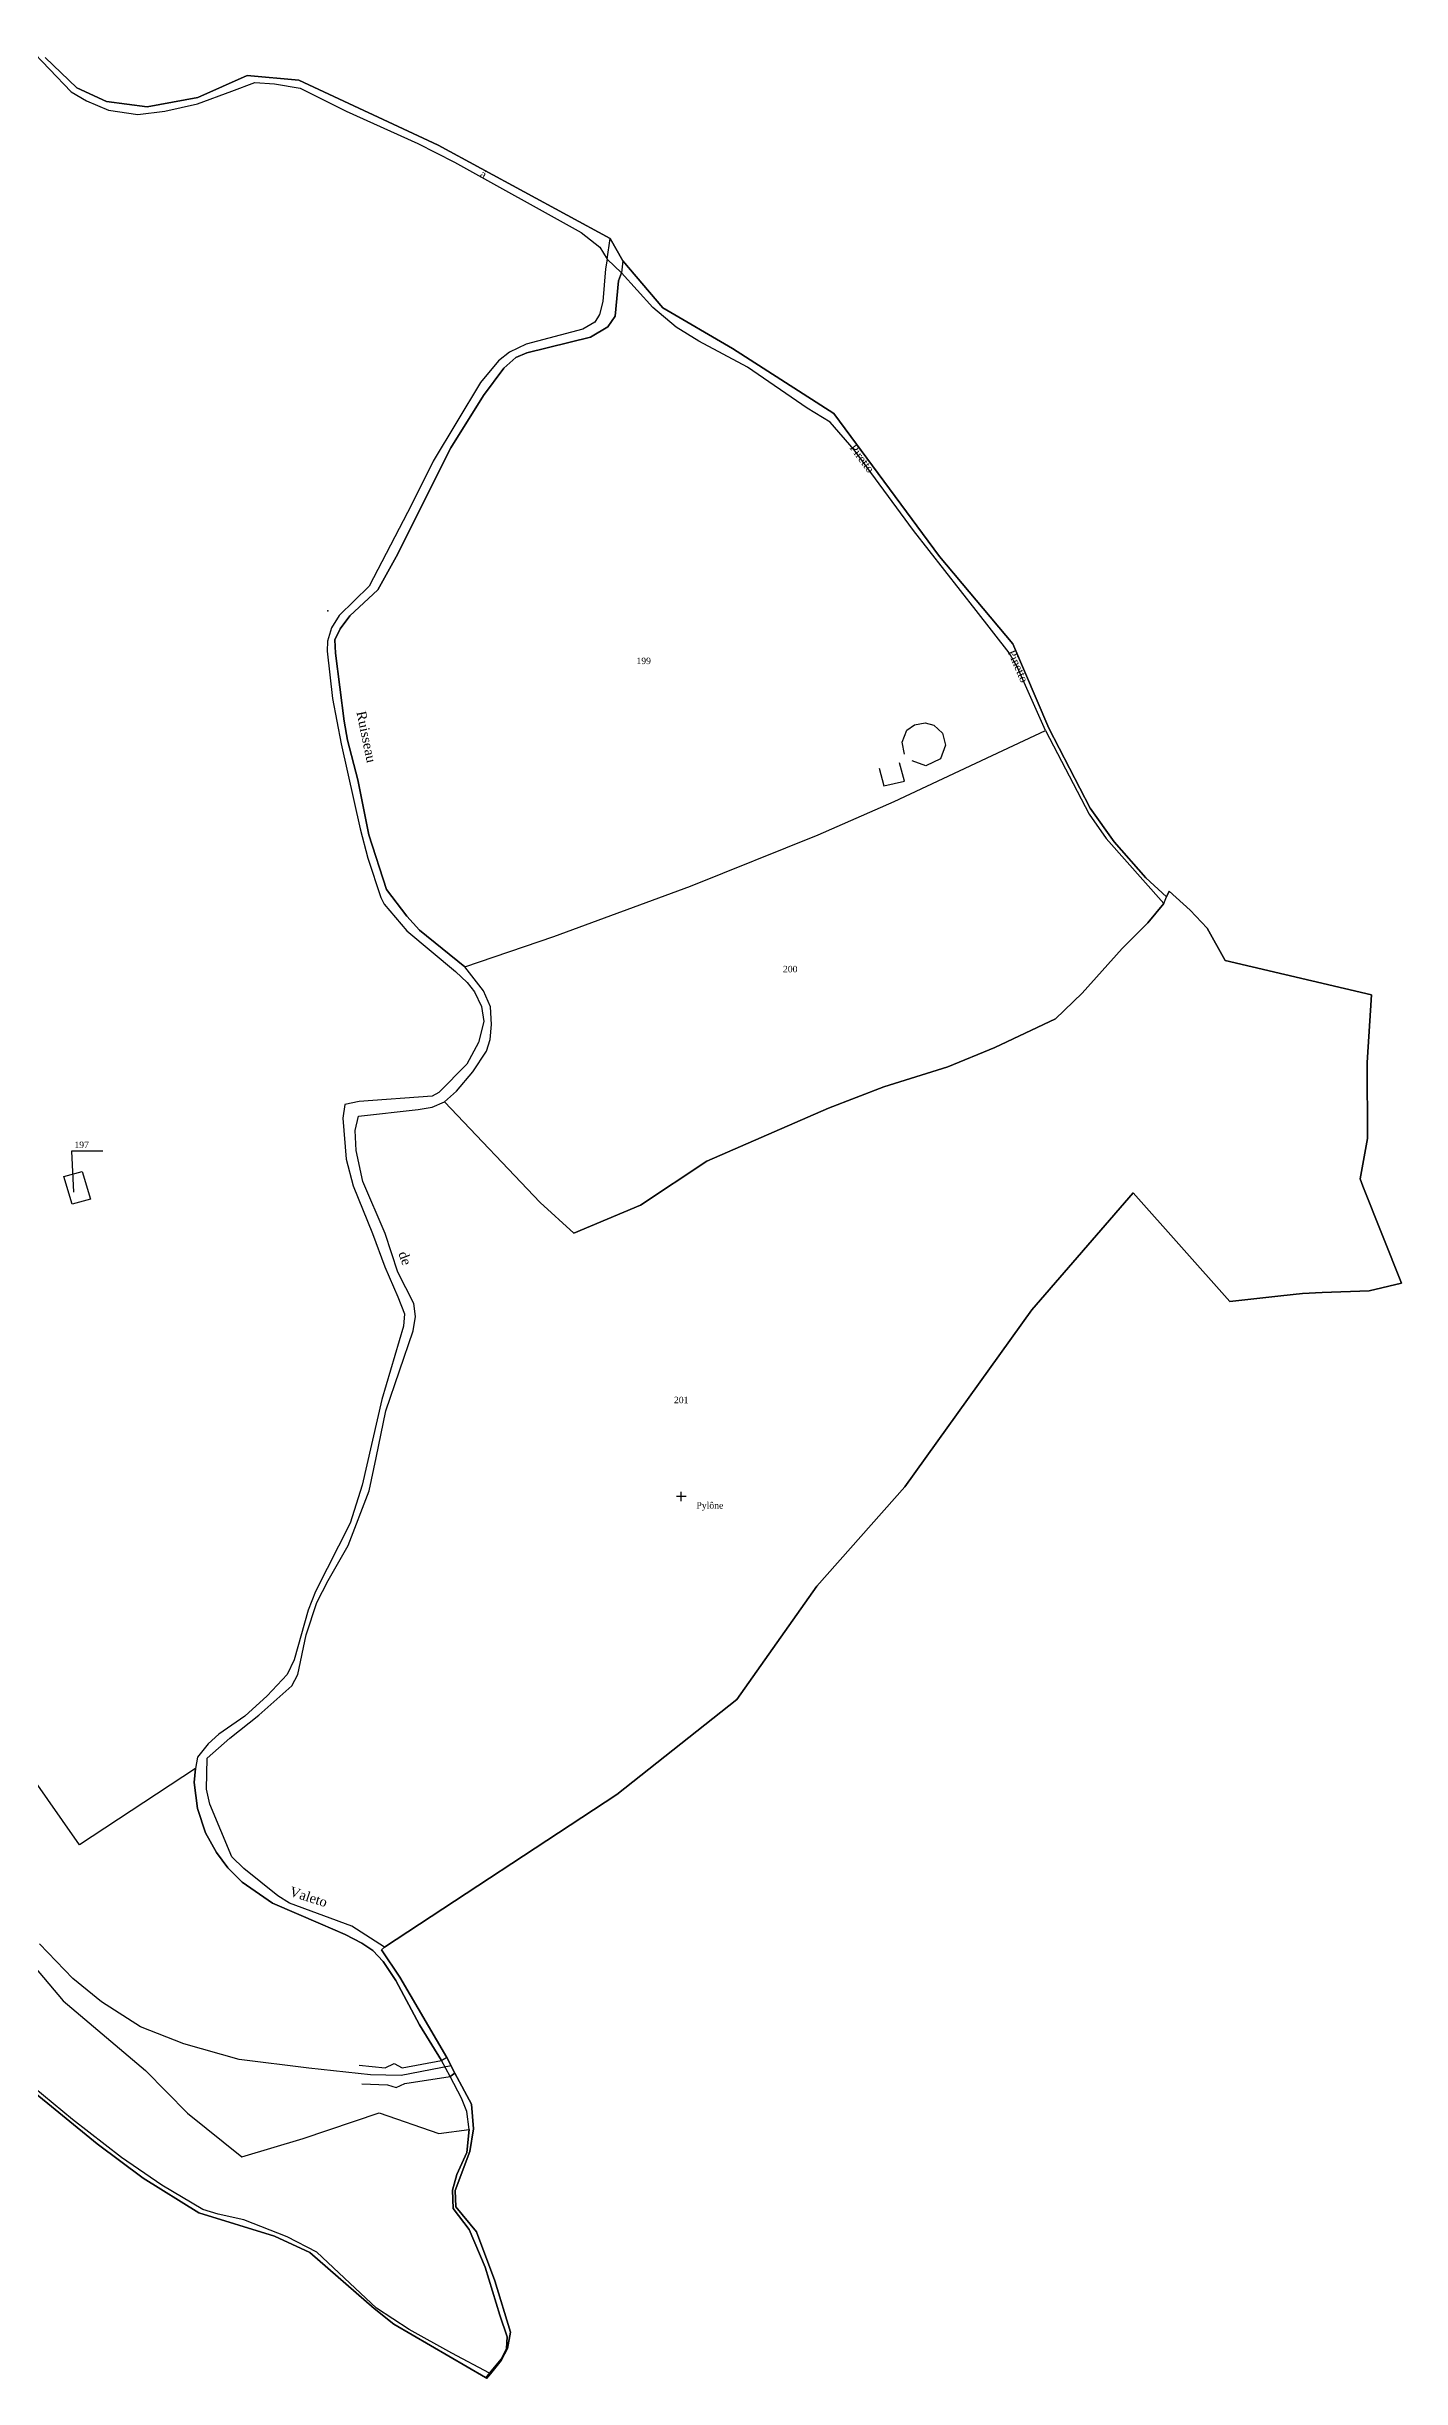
# Model space of a CAD drawing. Extents: x 1208104 to 1212743, y 6150498 to 6153217.
# Drawn here: x 1209529 to 1209952, y 6151505 to 6152233 of the extents above; entities that cross this region are included whole.
import ezdxf

# ---------------------------------------------------------------- set-up
doc = ezdxf.new("R2010")
doc.units = 0
doc.linetypes.add('CONTINU', pattern=[0])
doc.layers.get('0').update_dxf_attribs({"linetype": 'CONTINU'})
for name, color, linetype in [('1FLECHEFL', 7, 'CONTINU'), ('1LIEUDIT', 7, 'CONTINU'), ('1PARCELLE', 7, 'CONTINU'), ('1SUBDSECT', 7, 'CONTINU'), ('1TRONFLUV', 7, 'CONTINU'), ('1TROUPARCELLE', 7, 'CONTINU'), ('1ZONCOMM', 7, 'CONTINU'), ('3BATIDUR', 7, 'CONTINU'), ('3CALVAIRE', 7, 'CONTINU'), ('3CALVAIRETEX', 7, 'CONTINU'), ('3CHEMIN', 7, 'CONTINU'), ('3FISCLINE', 7, 'CONTINUOUS'), ('3FLECHEPAR', 7, 'CONTINU'), ('3PARCELLETEX', 7, 'CONTINU'), ('3PONT', 7, 'CONTINU'), ('3SNCF', 7, 'CONTINU'), ('3TRONFLUVTEX', 7, 'CONTINU'), ('3ZONCOMMTEX', 7, 'CONTINU')]:
    doc.layers.add(name, color=color, linetype=linetype)
doc.styles.get("Standard").update_dxf_attribs({"font": 'Times New Roman'})

# ---------------------------------------------------------------- blocks, each defined once
blk = doc.blocks.new('DETATOPO')
for points in [[(-1.5, 0), (1.5, 0)], [(0, -1.5), (0, 1.5)]]:
    blk.add_lwpolyline(points)
blk = doc.blocks.new('FLECHRU1')
blk.add_point((0, 0))

msp = doc.modelspace()

# ---------------------------------------------------------------- linework, layer by layer
at = {"layer": '1LIEUDIT'}
msp.add_lwpolyline([(1209522.94, 6151595.62), (1209544.65, 6151577.95), (1209558.99, 6151567.25), (1209576.4, 6151556.37), (1209600.05, 6151549.17), (1209611.03, 6151544.04), (1209631.11, 6151526.51), (1209637.28, 6151521.66), (1209665.9, 6151504.97), (1209666.25, 6151504.7), (1209667.5, 6151506.09), (1209670.86, 6151510.29), (1209672.77, 6151514.01), (1209673.75, 6151519.14), (1209668.8, 6151535.18), (1209663.12, 6151550.48), (1209656.68, 6151558.29), (1209656.39, 6151563.38), (1209660.98, 6151575.54), (1209662.21, 6151582.65), (1209661.5, 6151590.36), (1209656.33, 6151600.08), (1209653.82, 6151604.89), (1209639.13, 6151630.02), (1209633.43, 6151638.51), (1209634.4, 6151639.42), (1209706.98, 6151687.07), (1209744.39, 6151716.71), (1209769.44, 6151752.18), (1209796.94, 6151783.19), (1209836.61, 6151838.52), (1209868.23, 6151875.02), (1209898.48, 6151841.04), (1209914.42, 6151842.83), (1209921.12, 6151843.55), (1209927.29, 6151843.91), (1209941.99, 6151844.39), (1209952.03, 6151846.8), (1209939.96, 6151877.1), (1209939.19, 6151879.42), (1209941.41, 6151892.01), (1209941.33, 6151915.74), (1209942.73, 6151936.85), (1209896.96, 6151947.57), (1209891.41, 6151957.69), (1209886.02, 6151963.31), (1209879.44, 6151969.27), (1209878.69, 6151967.51), (1209872.25, 6151973.47), (1209862.36, 6151984.71), (1209854.81, 6151995.14), (1209841.95, 6152020.16), (1209830.64, 6152046.56), (1209807.71, 6152073.78), (1209774.74, 6152118.45), (1209743.08, 6152138.8), (1209721.33, 6152151.52), (1209708.84, 6152166.17), (1209704.83, 6152173.1), (1209651.17, 6152202.32), (1209607.56, 6152222.56), (1209591.44, 6152224.05), (1209576.02, 6152217.14), (1209560.23, 6152214.31), (1209547.5, 6152215.95), (1209538.27, 6152220.2), (1209528.35, 6152229.64)], dxfattribs=at)
at = {"layer": '1PARCELLE'}
for points in [[(1209522.96, 6152233.07), (1209536.44, 6152218.91), (1209541.31, 6152216.12), (1209548.13, 6152213.22), (1209557.31, 6152211.89), (1209565.7, 6152212.92), (1209575.97, 6152215.19), (1209586.67, 6152219.19), (1209593.88, 6152221.86), (1209600.04, 6152221.48), (1209608, 6152220.05), (1209622.43, 6152212.9), (1209644.75, 6152202.78), (1209656.2, 6152197.03), (1209695.83, 6152175.04), (1209701.61, 6152170.47), (1209703.94, 6152166.72), (1209703.39, 6152163.64), (1209702.57, 6152153.47), (1209701.48, 6152149.35), (1209700.08, 6152146.98), (1209696.32, 6152144.79), (1209678.61, 6152140.15), (1209673.44, 6152137.62), (1209669.99, 6152134.91), (1209664.4, 6152128.2), (1209649.61, 6152103.62), (1209642.92, 6152090.12), (1209629.61, 6152064.56), (1209620.2, 6152055.39), (1209617.76, 6152051.49), (1209616.57, 6152047.34), (1209616.46, 6152044.28), (1209618.13, 6152029.49), (1209620.81, 6152015.27), (1209626.75, 6151988.71), (1209629.21, 6151979.55), (1209633.27, 6151967.3), (1209634.31, 6151965.15), (1209641.3, 6151956.92), (1209656.56, 6151944.21), (1209660.18, 6151940.68), (1209662.52, 6151937.79), (1209664.67, 6151933.23), (1209665.4, 6151928.55), (1209663.78, 6151921.95), (1209660.1, 6151915.22), (1209651.39, 6151906.33), (1209649.29, 6151905.25), (1209626.41, 6151903.57), (1209622.01, 6151902.6), (1209621.31, 6151898.39), (1209622.43, 6151885.56), (1209624.54, 6151877.25), (1209630.66, 6151862.33), (1209634.51, 6151851.88), (1209638.53, 6151842.53), (1209640.65, 6151837.21), (1209640.29, 6151833.34), (1209633.52, 6151810.51), (1209627.4, 6151783.67), (1209623.67, 6151771.79), (1209612.8, 6151750.46), (1209610.53, 6151744.67), (1209606.12, 6151729.11), (1209603.99, 6151724.62), (1209597.69, 6151717.88), (1209590.7, 6151711.51), (1209582.65, 6151705.89), (1209579.25, 6151702.88), (1209575.97, 6151698.77), (1209575.34, 6151695.23), (1209539.09, 6151671.41), (1209504.04, 6151721.41)], [(1209511.51, 6151649.16), (1209534.01, 6151622.6), (1209559.66, 6151600.82), (1209572.8, 6151587.51), (1209589.78, 6151573.89), (1209608.97, 6151579.59), (1209632.71, 6151587.69), (1209651.38, 6151581.24), (1209660.84, 6151582.39), (1209660.04, 6151588.05), (1209658.47, 6151592.19), (1209654.87, 6151599.03), (1209656.33, 6151600.08), (1209653.82, 6151604.89), (1209652.14, 6151603.95), (1209645.27, 6151615.18), (1209637.94, 6151628.97), (1209633.9, 6151634.91), (1209630.67, 6151638.36), (1209627.27, 6151640.62), (1209622.03, 6151643.36), (1209614.41, 6151646.72), (1209599.37, 6151653.13), (1209589.94, 6151659.66), (1209585.43, 6151664.19), (1209581.87, 6151668.95), (1209578.4, 6151675.15), (1209575.98, 6151682.7), (1209574.9, 6151690.79), (1209575.34, 6151695.23), (1209539.09, 6151671.41), (1209504.04, 6151721.41)], [(1209511.51, 6151649.16), (1209534.01, 6151622.6), (1209559.66, 6151600.82), (1209572.8, 6151587.51), (1209589.78, 6151573.89), (1209608.97, 6151579.59), (1209632.71, 6151587.69), (1209651.38, 6151581.24), (1209660.84, 6151582.39), (1209660.11, 6151575.24), (1209656.98, 6151568.41), (1209655.62, 6151563.46), (1209655.81, 6151557.71), (1209660.8, 6151551.23), (1209665.82, 6151539.44), (1209670.38, 6151524.43), (1209672.71, 6151517.63), (1209672.44, 6151514.04), (1209670.81, 6151510.72), (1209667.17, 6151506.29), (1209655.42, 6151512.61), (1209642.1, 6151519.92), (1209631.85, 6151526.61), (1209623.49, 6151534.45), (1209613.23, 6151544.1), (1209603.99, 6151548.93), (1209590.47, 6151554.24), (1209582.45, 6151556.04), (1209577.57, 6151557.48), (1209564.81, 6151565.05), (1209552.16, 6151573.71), (1209536.89, 6151585.55), (1209524.81, 6151595.58)]]:
    msp.add_lwpolyline(points, dxfattribs=at)
for points in [[(1209659.42, 6151945.65), (1209687.22, 6151955.1), (1209729.99, 6151970.82), (1209769.86, 6151986.86), (1209793.59, 6151997.32), (1209824.2, 6152011.67), (1209840.87, 6152019.45), (1209832.12, 6152039.14), (1209829.48, 6152043.7), (1209819.25, 6152056.92), (1209799.6, 6152081.94), (1209781.07, 6152107.12), (1209773.59, 6152115.81), (1209766.39, 6152120.17), (1209747.74, 6152132.99), (1209732.57, 6152141.03), (1209725.44, 6152145.45), (1209718.18, 6152151.62), (1209708.4, 6152162.46), (1209707.51, 6152159.88), (1209706.4, 6152148.84), (1209704.17, 6152145.55), (1209698.68, 6152142.35), (1209678.81, 6152137.39), (1209675.41, 6152135.97), (1209671.64, 6152132.65), (1209665.33, 6152124.09), (1209655.09, 6152107.73), (1209637.97, 6152073.74), (1209632.29, 6152063.34), (1209623.56, 6152055.31), (1209620.49, 6152051.24), (1209618.86, 6152047.78), (1209619.02, 6152043.57), (1209621.72, 6152022.34), (1209622.77, 6152016.46), (1209625.99, 6152004.05), (1209629.47, 6151986.86), (1209634.98, 6151969.75), (1209641.33, 6151961.47), (1209645.31, 6151957.07), (1209659.42, 6151945.65)], [(1209877.78, 6151965.41), (1209872.86, 6151959.35), (1209864.82, 6151951.3), (1209852.32, 6151937.35), (1209844.02, 6151929.33), (1209825, 6151920.45), (1209810.32, 6151914.43), (1209790.38, 6151908.18), (1209773.1, 6151901.46), (1209735.02, 6151884.89), (1209714.36, 6151871.13), (1209693.49, 6151862.4), (1209683, 6151872.04), (1209653.16, 6151903.45), (1209656.85, 6151906.74), (1209661.96, 6151912.82), (1209666.22, 6151919.31), (1209667.37, 6151922.88), (1209667.81, 6151927.64), (1209667.49, 6151933.14), (1209665.33, 6151938.15), (1209659.42, 6151945.65), (1209687.22, 6151955.1), (1209729.99, 6151970.82), (1209769.86, 6151986.86), (1209793.59, 6151997.32), (1209824.2, 6152011.67), (1209840.87, 6152019.45), (1209854.5, 6151993.34), (1209859.76, 6151985.71), (1209877.78, 6151965.41)], [(1209879.44, 6151969.27), (1209886.02, 6151963.31), (1209891.41, 6151957.69), (1209896.96, 6151947.57), (1209942.73, 6151936.85), (1209941.33, 6151915.74), (1209941.41, 6151892.01), (1209939.19, 6151879.42), (1209939.96, 6151877.1), (1209952.03, 6151846.8), (1209941.99, 6151844.39), (1209927.29, 6151843.91), (1209921.12, 6151843.55), (1209914.42, 6151842.83), (1209898.48, 6151841.04), (1209868.23, 6151875.02), (1209836.61, 6151838.52), (1209796.94, 6151783.19), (1209769.44, 6151752.18), (1209744.39, 6151716.71), (1209706.98, 6151687.07), (1209634.4, 6151639.42), (1209624.11, 6151645.98), (1209604.64, 6151653.18), (1209601.05, 6151655.4), (1209590.43, 6151663.96), (1209586.7, 6151667.66), (1209579.82, 6151684.1), (1209578.71, 6151688.77), (1209578.95, 6151698.45), (1209586, 6151704.72), (1209595.06, 6151711.91), (1209605.44, 6151721.07), (1209607.29, 6151724.52), (1209609.88, 6151736.91), (1209613.27, 6151747.03), (1209616.77, 6151753.96), (1209623, 6151764.9), (1209629.55, 6151781.98), (1209631.79, 6151792.29), (1209634.83, 6151806.9), (1209643.34, 6151831.89), (1209644.02, 6151836.42), (1209643.56, 6151840.48), (1209638.5, 6151850.22), (1209634.59, 6151862.28), (1209627.55, 6151878.52), (1209625.47, 6151888.21), (1209625.21, 6151894.54), (1209626.23, 6151898.95), (1209644.84, 6151901.06), (1209649.25, 6151901.74), (1209653.16, 6151903.45), (1209683, 6151872.04), (1209693.49, 6151862.4), (1209714.36, 6151871.13), (1209735.02, 6151884.89), (1209773.1, 6151901.46), (1209790.38, 6151908.18), (1209810.32, 6151914.43), (1209825, 6151920.45), (1209844.02, 6151929.33), (1209852.32, 6151937.35), (1209864.82, 6151951.3), (1209872.86, 6151959.35), (1209877.78, 6151965.41), (1209878.69, 6151967.51), (1209879.44, 6151969.27)], [(1209536.81, 6151871.45), (1209534.14, 6151880.11), (1209539.92, 6151881.73), (1209542.51, 6151873.09), (1209536.81, 6151871.45)]]:
    msp.add_lwpolyline(points, close=True, dxfattribs=at)
at = {"layer": '1SUBDSECT'}
msp.add_lwpolyline([(1209528.35, 6152229.64), (1209538.27, 6152220.2), (1209547.5, 6152215.95), (1209560.23, 6152214.31), (1209576.02, 6152217.14), (1209591.44, 6152224.05), (1209607.56, 6152222.56), (1209651.17, 6152202.32), (1209704.83, 6152173.1), (1209708.84, 6152166.17), (1209721.33, 6152151.52), (1209743.08, 6152138.8), (1209774.74, 6152118.45), (1209807.71, 6152073.78), (1209830.64, 6152046.56), (1209841.95, 6152020.16), (1209854.81, 6151995.14), (1209862.36, 6151984.71), (1209872.25, 6151973.47), (1209878.69, 6151967.51), (1209879.44, 6151969.27), (1209886.02, 6151963.31), (1209891.41, 6151957.69), (1209896.96, 6151947.57), (1209942.73, 6151936.85), (1209941.33, 6151915.74), (1209941.41, 6151892.01), (1209939.19, 6151879.42), (1209939.96, 6151877.1), (1209952.03, 6151846.8), (1209941.99, 6151844.39), (1209927.29, 6151843.91), (1209921.12, 6151843.55), (1209914.42, 6151842.83), (1209898.48, 6151841.04), (1209868.23, 6151875.02), (1209836.61, 6151838.52), (1209796.94, 6151783.19), (1209769.44, 6151752.18), (1209744.39, 6151716.71), (1209706.98, 6151687.07), (1209634.4, 6151639.42), (1209633.43, 6151638.51), (1209639.13, 6151630.02), (1209653.82, 6151604.89), (1209656.33, 6151600.08), (1209661.5, 6151590.36), (1209662.21, 6151582.65), (1209660.98, 6151575.54), (1209656.39, 6151563.38), (1209656.68, 6151558.29), (1209663.12, 6151550.48), (1209668.8, 6151535.18), (1209673.75, 6151519.14), (1209672.77, 6151514.01), (1209670.86, 6151510.29), (1209667.5, 6151506.09), (1209666.25, 6151504.7), (1209665.9, 6151504.97), (1209637.28, 6151521.66), (1209631.11, 6151526.51), (1209611.03, 6151544.04), (1209600.05, 6151549.17), (1209576.4, 6151556.37), (1209558.99, 6151567.25), (1209544.65, 6151577.95), (1209522.94, 6151595.62)], dxfattribs=at)
at = {"layer": '1TRONFLUV'}
for points in [[(1209653.16, 6151903.45), (1209656.85, 6151906.74), (1209661.96, 6151912.82), (1209666.22, 6151919.31), (1209667.37, 6151922.88), (1209667.81, 6151927.64), (1209667.49, 6151933.14), (1209665.33, 6151938.15), (1209659.42, 6151945.65), (1209645.31, 6151957.07), (1209641.33, 6151961.47), (1209634.98, 6151969.75), (1209629.47, 6151986.86), (1209625.99, 6152004.05), (1209622.77, 6152016.46), (1209621.72, 6152022.34), (1209619.02, 6152043.57), (1209618.86, 6152047.78), (1209620.49, 6152051.24), (1209623.56, 6152055.31), (1209632.29, 6152063.34), (1209637.97, 6152073.74), (1209655.09, 6152107.73), (1209665.33, 6152124.09), (1209671.64, 6152132.65), (1209675.41, 6152135.97), (1209678.81, 6152137.39), (1209698.68, 6152142.35), (1209704.17, 6152145.55), (1209706.4, 6152148.84), (1209707.51, 6152159.88), (1209708.4, 6152162.46), (1209703.94, 6152166.72), (1209703.39, 6152163.64), (1209702.57, 6152153.47), (1209701.48, 6152149.35), (1209700.08, 6152146.98), (1209696.32, 6152144.79), (1209678.61, 6152140.15), (1209673.44, 6152137.62), (1209669.99, 6152134.91), (1209664.4, 6152128.2), (1209649.61, 6152103.62), (1209642.92, 6152090.12), (1209629.61, 6152064.56), (1209620.2, 6152055.39), (1209617.76, 6152051.49), (1209616.57, 6152047.34), (1209616.46, 6152044.28), (1209618.13, 6152029.49), (1209620.81, 6152015.27), (1209626.75, 6151988.71), (1209629.21, 6151979.55), (1209633.27, 6151967.3), (1209634.31, 6151965.15), (1209641.3, 6151956.92), (1209656.56, 6151944.21), (1209660.18, 6151940.68), (1209662.52, 6151937.79), (1209664.67, 6151933.23), (1209665.4, 6151928.55), (1209663.78, 6151921.95), (1209660.1, 6151915.22), (1209651.39, 6151906.33), (1209649.29, 6151905.25), (1209626.41, 6151903.57), (1209622.01, 6151902.6), (1209621.31, 6151898.39), (1209622.43, 6151885.56), (1209624.54, 6151877.25), (1209630.66, 6151862.33), (1209634.51, 6151851.88), (1209638.53, 6151842.53), (1209640.65, 6151837.21), (1209640.29, 6151833.34), (1209633.52, 6151810.51), (1209627.4, 6151783.67), (1209623.67, 6151771.79), (1209612.8, 6151750.46), (1209610.53, 6151744.67), (1209606.12, 6151729.11), (1209603.99, 6151724.62), (1209597.69, 6151717.88), (1209590.7, 6151711.51), (1209582.65, 6151705.89), (1209579.25, 6151702.88), (1209575.97, 6151698.77), (1209575.34, 6151695.23), (1209574.9, 6151690.79), (1209575.98, 6151682.7), (1209578.4, 6151675.15), (1209581.87, 6151668.95), (1209585.43, 6151664.19), (1209589.94, 6151659.66), (1209599.37, 6151653.13), (1209614.41, 6151646.72), (1209622.03, 6151643.36), (1209627.27, 6151640.62), (1209630.67, 6151638.36), (1209633.9, 6151634.91), (1209637.94, 6151628.97), (1209645.27, 6151615.18), (1209652.14, 6151603.95), (1209653.82, 6151604.89), (1209639.13, 6151630.02), (1209633.43, 6151638.51), (1209634.4, 6151639.42), (1209624.11, 6151645.98), (1209604.64, 6151653.18), (1209601.05, 6151655.4), (1209590.43, 6151663.96), (1209586.7, 6151667.66), (1209579.82, 6151684.1), (1209578.71, 6151688.77), (1209578.95, 6151698.45), (1209586, 6151704.72), (1209595.06, 6151711.91), (1209605.44, 6151721.07), (1209607.29, 6151724.52), (1209609.88, 6151736.91), (1209613.27, 6151747.03), (1209616.77, 6151753.96), (1209623, 6151764.9), (1209629.55, 6151781.98), (1209631.79, 6151792.29), (1209634.83, 6151806.9), (1209643.34, 6151831.89), (1209644.02, 6151836.42), (1209643.56, 6151840.48), (1209638.5, 6151850.22), (1209634.59, 6151862.28), (1209627.55, 6151878.52), (1209625.47, 6151888.21), (1209625.21, 6151894.54), (1209626.23, 6151898.95), (1209644.84, 6151901.06), (1209649.25, 6151901.74), (1209653.16, 6151903.45)], [(1209667.17, 6151506.29), (1209670.81, 6151510.72), (1209672.44, 6151514.04), (1209672.71, 6151517.63), (1209670.38, 6151524.43), (1209665.82, 6151539.44), (1209660.8, 6151551.23), (1209655.81, 6151557.71), (1209655.62, 6151563.46), (1209656.98, 6151568.41), (1209660.11, 6151575.24), (1209660.84, 6151582.39), (1209660.04, 6151588.05), (1209658.47, 6151592.19), (1209654.87, 6151599.03), (1209656.33, 6151600.08), (1209661.5, 6151590.36), (1209662.21, 6151582.65), (1209660.98, 6151575.54), (1209656.39, 6151563.38), (1209656.68, 6151558.29), (1209663.12, 6151550.48), (1209668.8, 6151535.18), (1209673.75, 6151519.14), (1209672.77, 6151514.01), (1209670.86, 6151510.29), (1209667.5, 6151506.09), (1209667.17, 6151506.29)]]:
    msp.add_lwpolyline(points, close=True, dxfattribs=at)
at = {"layer": '1TROUPARCELLE'}
msp.add_lwpolyline([(1209534.14, 6151880.11), (1209539.92, 6151881.73), (1209542.51, 6151873.09), (1209536.81, 6151871.45), (1209534.14, 6151880.11)], close=True, dxfattribs=at)
at = {"layer": '1ZONCOMM'}
for points in [[(1209528.35, 6152229.64), (1209538.27, 6152220.2), (1209547.5, 6152215.95), (1209560.23, 6152214.31), (1209576.02, 6152217.14), (1209591.44, 6152224.05), (1209607.56, 6152222.56), (1209651.17, 6152202.32), (1209704.83, 6152173.1), (1209708.84, 6152166.17), (1209721.33, 6152151.52), (1209743.08, 6152138.8), (1209774.74, 6152118.45), (1209807.71, 6152073.78), (1209830.64, 6152046.56), (1209841.95, 6152020.16), (1209854.81, 6151995.14), (1209862.36, 6151984.71), (1209872.25, 6151973.47)], [(1209528.35, 6152229.64), (1209538.27, 6152220.2), (1209547.5, 6152215.95), (1209560.23, 6152214.31), (1209576.02, 6152217.14), (1209591.44, 6152224.05), (1209607.56, 6152222.56), (1209651.17, 6152202.32), (1209704.83, 6152173.1), (1209708.84, 6152166.17), (1209721.33, 6152151.52), (1209743.08, 6152138.8), (1209774.74, 6152118.45), (1209807.71, 6152073.78), (1209830.64, 6152046.56), (1209841.95, 6152020.16), (1209854.81, 6151995.14), (1209862.36, 6151984.71), (1209872.25, 6151973.47), (1209878.69, 6151967.51)], [(1209528.35, 6152229.64), (1209538.27, 6152220.2), (1209547.5, 6152215.95), (1209560.23, 6152214.31), (1209576.02, 6152217.14), (1209591.44, 6152224.05), (1209607.56, 6152222.56), (1209651.17, 6152202.32), (1209704.83, 6152173.1), (1209708.84, 6152166.17), (1209721.33, 6152151.52), (1209743.08, 6152138.8), (1209774.74, 6152118.45), (1209807.71, 6152073.78), (1209830.64, 6152046.56), (1209841.95, 6152020.16), (1209854.81, 6151995.14), (1209862.36, 6151984.71), (1209872.25, 6151973.47)], [(1209528.35, 6152229.64), (1209538.27, 6152220.2), (1209547.5, 6152215.95), (1209560.23, 6152214.31), (1209576.02, 6152217.14), (1209591.44, 6152224.05), (1209607.56, 6152222.56), (1209651.17, 6152202.32), (1209704.83, 6152173.1), (1209708.84, 6152166.17), (1209721.33, 6152151.52), (1209743.08, 6152138.8), (1209774.74, 6152118.45), (1209807.71, 6152073.78), (1209830.64, 6152046.56), (1209841.95, 6152020.16), (1209854.81, 6151995.14), (1209862.36, 6151984.71), (1209872.25, 6151973.47), (1209878.69, 6151967.51)], [(1209522.94, 6151595.62), (1209544.65, 6151577.95), (1209558.99, 6151567.25), (1209576.4, 6151556.37), (1209600.05, 6151549.17), (1209611.03, 6151544.04), (1209631.11, 6151526.51), (1209637.28, 6151521.66), (1209665.9, 6151504.97), (1209666.25, 6151504.7)]]:
    msp.add_lwpolyline(points, dxfattribs=at)
at = {"layer": '3BATIDUR'}
msp.add_lwpolyline([(1209534.14, 6151880.11), (1209539.92, 6151881.73), (1209542.51, 6151873.09), (1209536.81, 6151871.45), (1209534.14, 6151880.11)], close=True, dxfattribs=at)
at = {"layer": '3CHEMIN'}
for points in [[(1209626.42, 6151602.5), (1209634.6, 6151601.67), (1209637.43, 6151603.06), (1209639.89, 6151601.73), (1209652.14, 6151603.95)], [(1209627.26, 6151596.74), (1209635.26, 6151596.44), (1209638.01, 6151595.61), (1209640.72, 6151596.85), (1209654.87, 6151599.03)]]:
    msp.add_lwpolyline(points, dxfattribs=at)
at = {"layer": '3FISCLINE'}
for points in [[(1209796.84, 6152012.1), (1209796.03, 6152015.76), (1209797.54, 6152019.58), (1209799.9, 6152021.23), (1209803.28, 6152021.8), (1209805.97, 6152021.11), (1209808.69, 6152018.64), (1209809.61, 6152014.84), (1209808.01, 6152010.56), (1209803.52, 6152008.45), (1209799.18, 6152009.98)], [(1209788.94, 6152007.65), (1209790.35, 6152002.14), (1209796.79, 6152003.66), (1209795.27, 6152009.36)]]:
    msp.add_lwpolyline(points, dxfattribs=at)
at = {"layer": '3FLECHEPAR'}
msp.add_lwpolyline([(1209546.35, 6151888), (1209536.55, 6151888.02), (1209537.16, 6151875.26)], dxfattribs=at)
at = {"layer": '3PONT'}
for points in [[(1209708.4, 6152162.46), (1209703.94, 6152166.72), (1209704.83, 6152173.1), (1209708.84, 6152166.17), (1209708.4, 6152162.46)], [(1209654.87, 6151599.03), (1209652.14, 6151603.95), (1209653.82, 6151604.89), (1209656.33, 6151600.08), (1209654.87, 6151599.03)], [(1209667.17, 6151506.29), (1209665.9, 6151504.97), (1209666.25, 6151504.7), (1209667.5, 6151506.09), (1209667.17, 6151506.29)]]:
    msp.add_lwpolyline(points, close=True, dxfattribs=at)
at = {"layer": '3SNCF'}
msp.add_lwpolyline([(1209655.17, 6151602.31), (1209639.59, 6151599.35), (1209629.99, 6151599.51), (1209610.74, 6151601.55), (1209588.95, 6151604.34), (1209571.68, 6151609.19), (1209558.11, 6151614.49), (1209545.99, 6151622.35), (1209537.05, 6151629.6), (1209526.55, 6151640.44)], dxfattribs=at)

# ---------------------------------------------------------------- block references
at = {"layer": '1FLECHEFL', "rotation": 51}
msp.add_blockref('FLECHRU1', (1209616.65, 6152056.79), dxfattribs=at)
at = {"layer": '3CALVAIRE', "rotation": 90}
msp.add_blockref('DETATOPO', (1209727.09, 6151780.18), dxfattribs=at)

# ---------------------------------------------------------------- texts
at = {"layer": '3CALVAIRETEX'}
msp.add_text('Pylône', height=2, dxfattribs=at).set_placement((1209731.82, 6151776.4))
at = {"layer": '3PARCELLETEX'}
for s, p in [('199', (1209713.07, 6152040.19)), ('200', (1209758.84, 6151943.93)), ('197', (1209537.48, 6151889.02)), ('201', (1209724.79, 6151809.32))]:
    msp.add_text(s, height=2, dxfattribs=at).set_placement(p)
at = {"layer": '3TRONFLUVTEX'}
for s, rotation, p in [('Ruisseau', 281.7, (1209625.58, 6152025.19)), ('de', 290.4, (1209638.64, 6151856.11)), ('Valeto', 342.1, (1209604.42, 6151655.56))]:
    msp.add_text(s, height=3, rotation=rotation, dxfattribs=at).set_placement(p)
at = {"layer": '3ZONCOMMTEX'}
for s, rotation, p in [('à ', 331.7, (1209663.95, 6152192.51)), ('à ', 331.7, (1209663.95, 6152192.51)), ('Piretto', 306.7, (1209779.55, 6152107.72)), ('Piretto', 306.7, (1209779.55, 6152107.72)), ('Pinetto', 293.4, (1209829.02, 6152043.97)), ('Pinetto', 293.4, (1209829.02, 6152043.97))]:
    msp.add_text(s, height=2.5, rotation=rotation, dxfattribs=at).set_placement(p)

doc.saveas('drawing.dxf')
